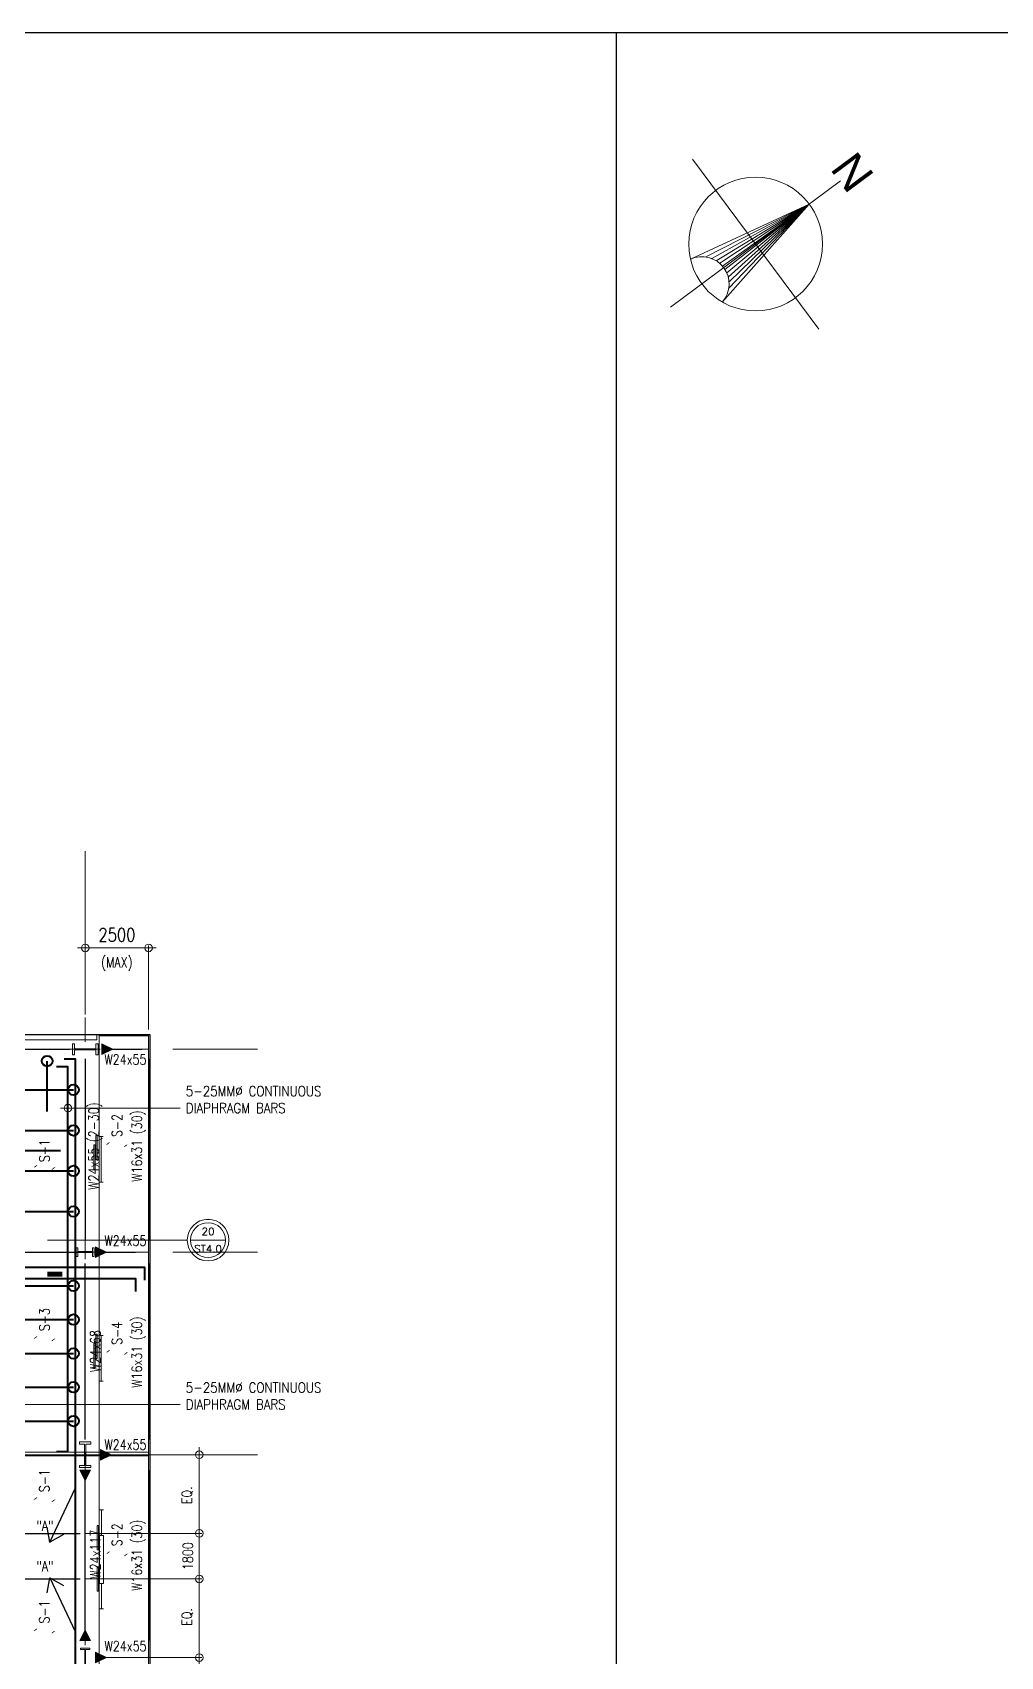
# Model space of a CAD drawing. Header units: millimetres. Extents: x -102066 to 146238, y -50253 to 85631.
# Drawn here: x -27682 to 10503, y 21551 to 85631 of the extents above; entities that cross this region are included whole.
import ezdxf
from ezdxf.enums import TextEntityAlignment as Align

# ---------------------------------------------------------------- set-up
doc = ezdxf.new("R2010")
doc.units = ezdxf.units.MM
doc.header["$MEASUREMENT"] = 0
doc.linetypes.add('CENTER2', pattern=[28.575, 19.05, -3.175, 3.175, -3.175])
doc.layers.get('0').update_dxf_attribs({"lineweight": 0})
for name, color, linetype, lineweight in [('A_ARCHITECTURAL BACKGROUND', 251, 'Continuous', 5), ('COLUMN', 4, 'Continuous', 30), ('D', 1, 'Continuous', 9), ('ELAYOUT', 4, 'Continuous', 9), ('GRIDLINES_DIM', 252, 'Continuous', 5), ('ORIENTATIONS', 252, 'Continuous', 9), ('S-ANNO-DIMS', 252, 'Continuous', 5), ('S-ANNO-MARK', 2, 'Continuous', 9), ('S-ANNO-NPLT', 7, 'Continuous', 9), ('S-Anno-Symb', 143, 'Continuous', 15), ('S-Anno-Text', 52, 'Continuous', 15), ('S-BEAM', 5, 'Continuous', 30), ('S-BEAM-IDEN', 2, 'Continuous', 9), ('S-BRACE', 2, 'Continuous', 9), ('S-COLS', 2, 'Continuous', 20), ('S-CONN', 1, 'Continuous', 9), ('S_COL', 2, 'Continuous', 20), ('S_DRB', 4, 'Continuous', 40), ('S_GRID LINES', 252, 'Continuous', 5), ('S_SLAB EDGE', 2, 'Continuous', 30)]:
    doc.layers.add(name, color=color, linetype=linetype, lineweight=lineweight)
doc.styles.add('1', font='simplex.shx', dxfattribs={"width": 0.85, "height": 300})
doc.styles.add('ARIAL', font='arial.ttf')
doc.styles.add('ARIALNW', font='ARIALN.TTF')
doc.styles.add('ROMANSX', font='ROMANS.shx', dxfattribs={"height": 0.09375})
doc.styles.add('SIMPLEX', font='SIMPLEX.shx', dxfattribs={"width": 0.8, "height": 400})
doc.dimstyles.new('DIM 200', dxfattribs={"dimtxt": 0.36, "dimasz": 0.2, "dimexe": 0.1, "dimexo": 0, "dimgap": 0.08, "dimtad": 1, "dimlfac": 2, "dimrnd": 0.005, "dimzin": 1, "dimdsep": 46, "dimtxsty": 'ARIALNW', "dimcen": 0.09, "dimclrd": 6, "dimclre": 6, "dimclrt": 13, "dimadec": 0, "dimazin": 0, "dimtfac": 1, "dimtofl": 0, "dimtmove": 2, "dimatfit": 3, "dimfxl": 1, "dimtolj": 1, "dimtzin": 0, "dimarcsym": 0})
doc.dimstyles.new('DIM_100', dxfattribs={"dimtxt": 1000, "dimasz": 2, "dimexe": 100, "dimexo": 250, "dimgap": 250, "dimtad": 1, "dimdec": 0, "dimrnd": 1, "dimdsep": 46, "dimtxsty": '1', "dimblk1": 'ESCADIM_ARW', "dimblk2": 'ESCADIM_ARW', "dimsah": 1, "dimcen": 50, "dimclrd": 256, "dimclre": 256, "dimclrt": 52, "dimadec": 0, "dimazin": 0, "dimtfac": 1, "dimtdec": 0, "dimtofl": 0, "dimtmove": 0, "dimatfit": 3, "dimldrblk": 'ESCADIM_ARW', "dimfxl": 1, "dimtolj": 1, "dimtzin": 0, "dimarcsym": 0})
doc.dimstyles.new('ESCA', dxfattribs={"dimtxt": 300, "dimasz": 1, "dimexe": 100, "dimexo": 100, "dimgap": 100, "dimtad": 1, "dimdec": 0, "dimrnd": 1, "dimdsep": 46, "dimtxsty": '1', "dimblk1": 'ESCADIM_ARW', "dimblk2": 'ESCADIM_ARW', "dimsah": 1, "dimcen": 50, "dimclrd": 256, "dimclre": 256, "dimclrt": 52, "dimadec": 0, "dimazin": 0, "dimtfac": 1, "dimtdec": 0, "dimtofl": 0, "dimtmove": 0, "dimatfit": 3, "dimldrblk": 'ESCADIM_ARW', "dimfxl": 1, "dimtolj": 1, "dimtzin": 0, "dimarcsym": 0})

# ---------------------------------------------------------------- blocks, each defined once
blk = doc.blocks.new('9F PLAN')
at = {"layer": 'A_ARCHITECTURAL BACKGROUND', "color": 251, "ltscale": 10}
for p, q in [((36556, 3033, 0), (36556, 48580, 0)), ((36556, 48526, 0), (38499, 48526, 0)), ((38499, 7583, 0), (38499, 48526, 0)), ((36390, 44228, 0), (36340, 44228, 0)), ((36340, 44228, 0), (36340, 43276, 0)), ((36390, 44228, 0), (36340, 44228, 0)), ((36340, 44228, 0), (36340, 43276, 0)), ((36390, 43276, 0), (36390, 44228, 0)), ((36390, 43276, 0), (36390, 44228, 0)), ((36421, 43647, 0), (36421, 44599, 0)), ((36421, 44599, 0), (36471, 44599, 0)), ((36421, 43647, 0), (36421, 44599, 0)), ((36421, 44599, 0), (36471, 44599, 0)), ((36471, 44599, 0), (36471, 43647, 0)), ((36471, 44599, 0), (36471, 43647, 0)), ((36556, 44554, 0), (36707, 44554, 0)), ((36421, 43647, 0), (36471, 43647, 0)), ((36390, 43276, 0), (36340, 43276, 0)), ((36556, 42751, 0), (36707, 42751, 0)), ((36421, 35805, 0), (36421, 36757, 0)), ((36421, 36757, 0), (36471, 36757, 0)), ((36421, 35805, 0), (36421, 36757, 0)), ((36421, 36757, 0), (36471, 36757, 0)), ((36471, 36757, 0), (36471, 35805, 0)), ((36471, 36757, 0), (36471, 35805, 0)), ((36556, 36712, 0), (36707, 36712, 0)), ((36390, 36386, 0), (36340, 36386, 0)), ((36340, 36386, 0), (36340, 35434, 0)), ((36390, 36386, 0), (36340, 36386, 0)), ((36340, 36386, 0), (36340, 35434, 0)), ((36390, 35434, 0), (36390, 36386, 0)), ((36390, 35434, 0), (36390, 36386, 0)), ((36390, 35434, 0), (36340, 35434, 0)), ((36421, 35805, 0), (36471, 35805, 0)), ((36556, 34909, 0), (36707, 34909, 0)), ((36570, 29823, 0), (36721, 29823, 0)), ((36521, 29204, 0), (36471, 29204, 0)), ((36471, 29204, 0), (36471, 28252, 0)), ((36521, 29204, 0), (36471, 29204, 0)), ((36471, 29204, 0), (36471, 28252, 0)), ((36521, 28252, 0), (36521, 29204, 0)), ((36521, 28252, 0), (36521, 29204, 0)), ((36521, 28252, 0), (36471, 28252, 0)), ((36556, 26919, 0), (36556, 28821, 0)), ((36570, 26919, 0), (36570, 28821, 0)), ((36570, 28821, 0), (36721, 28821, 0)), ((36570, 28544, 0), (36570, 27966, 0)), ((36721, 26919, 0), (36721, 28821, 0)), ((36519, 27576, 0), (36469, 27576, 0)), ((36469, 27576, 0), (36469, 26624, 0)), ((36519, 27576, 0), (36469, 27576, 0)), ((36469, 27576, 0), (36469, 26624, 0)), ((36519, 26624, 0), (36519, 27576, 0)), ((36519, 26624, 0), (36519, 27576, 0)), ((36570, 27767, 0), (36570, 27189, 0)), ((36570, 26919, 0), (36721, 26919, 0)), ((36519, 26624, 0), (36469, 26624, 0)), ((36570, 25917, 0), (36721, 25917, 0))]:
    blk.add_line(p, q, dxfattribs=at)
at = {"layer": 'D', "color": 251, "ltscale": 0.5}
for p, q in [((36632, 44554, 0), (36632, 42751, 0)), ((36632, 36712, 0), (36632, 34909, 0)), ((36646, 28821, 0), (36646, 29823, 0)), ((36646, 25917, 0), (36646, 26919, 0))]:
    blk.add_line(p, q, dxfattribs=at)
at = {"layer": 'ELAYOUT', "color": 251, "ltscale": 10}
for p in [(27532, 48378, 0), (36456, 48580, 0)]:
    blk.add_line(p, (36456, 48378, 0), dxfattribs=at)
at = {"layer": 'ELAYOUT', "color": 251, "linetype": 'ByBlock', "ltscale": 0.5}
for p, q in [((38499, 32097, 0), (27437, 32106, 0)), ((38499, 31956, 0), (27437, 31956, 0))]:
    blk.add_line(p, q, dxfattribs=at)
at = {"layer": 'S_SLAB EDGE', "ltscale": 0.05, "elevation": 0}
blk.add_lwpolyline([(2907, 47255), (2907, 48711), (18519, 48711), (18519, 48578), (36456, 48580), (38549, 48580), (38549, 48580), (38549, 7533), (36707, 7533), (36707, 2883), (35316, 2883), (35316, 823), (33170, 823), (33170, -651), (27688, -651), (27688, -2013), (19412, -2013), (18041, -669), (16662, -2013), (8398, -2013), (8398, -507), (2907, -507), (2907, 823)], dxfattribs=at)
blk = doc.blocks.new('ESCADIM_ARW')
at = {"color": 7}
blk.add_line((-150, 0), (150, 0), dxfattribs=at)
blk.add_circle((0, 0), 75, dxfattribs=at)
blk = doc.blocks.new('*D22')
at = {"layer": 'Defpoints', "color": 0, "transparency": 16777216}
for p in [(43750, 36900, 0), (43750, 35100, 0), (48500, 35100)]:
    blk.add_point(p, dxfattribs=at)
at = {"layer": 'S-ANNO-DIMS', "lineweight": -2, "transparency": 16777216}
for p, q in [((44000, 36900), (48600, 36900)), ((48500, 36898), (48500, 35102)), ((44000, 35100), (48600, 35100))]:
    blk.add_line(p, q, dxfattribs=at)
at = {"layer": 'S-ANNO-DIMS', "lineweight": -2, "transparency": 16777216, "xscale": 2, "yscale": 2, "zscale": 2}
for p, rotation in [((48500, 36900), 90), ((48500, 35100), 270)]:
    blk.add_blockref('ESCADIM_ARW', p, dxfattribs=dict(at, rotation=rotation))
at = {"layer": 'S-ANNO-DIMS', "color": 52, "transparency": 16777216, "insert": (48050, 36000), "char_height": 400, "attachment_point": 5, "rotation": 90, "style": 'SIMPLEX'}
blk.add_mtext('\\A1;1800', dxfattribs=at)
blk = doc.blocks.new('*D23')
at = {"layer": 'Defpoints', "color": 0, "transparency": 16777216}
for p in [(44152, 40000, 0), (48500, 40000), (43750, 36900, 0)]:
    blk.add_point(p, dxfattribs=at)
at = {"layer": 'S-ANNO-DIMS', "lineweight": -2, "transparency": 16777216}
for p, q in [((44402, 40000), (48600, 40000)), ((48500, 36902), (48500, 39998)), ((44000, 36900), (48600, 36900))]:
    blk.add_line(p, q, dxfattribs=at)
at = {"layer": 'S-ANNO-DIMS', "lineweight": -2, "transparency": 16777216, "xscale": 2, "yscale": 2, "zscale": 2}
for p, rotation in [((48500, 40000), 90), ((48500, 36900), 270)]:
    blk.add_blockref('ESCADIM_ARW', p, dxfattribs=dict(at, rotation=rotation))
at = {"layer": 'S-ANNO-DIMS', "color": 52, "transparency": 16777216, "insert": (48031, 38400), "char_height": 400, "attachment_point": 5, "rotation": 90, "style": 'SIMPLEX'}
blk.add_mtext('\\A1;EQ.', dxfattribs=at)
blk = doc.blocks.new('*D54')
at = {"layer": 'Defpoints', "color": 0, "transparency": 16777216}
for p in [(46500, 60000), (44000, 57125, 0), (46500, 56526, 0)]:
    blk.add_point(p, dxfattribs=at)
at = {"layer": 'S-ANNO-DIMS', "lineweight": -2, "transparency": 16777216}
for p, q in [((44000, 57375), (44000, 60100)), ((44002, 60000), (46498, 60000)), ((46500, 56776), (46500, 60100))]:
    blk.add_line(p, q, dxfattribs=at)
at = {"layer": 'S-ANNO-DIMS', "lineweight": -2, "transparency": 16777216, "xscale": 2, "yscale": 2, "zscale": 2, "rotation": 180}
blk.add_blockref('ESCADIM_ARW', (44000, 60000), dxfattribs=at)
at = {"layer": 'S-ANNO-DIMS', "lineweight": -2, "transparency": 16777216, "xscale": 2, "yscale": 2, "zscale": 2}
blk.add_blockref('ESCADIM_ARW', (46500, 60000), dxfattribs=at)
at = {"layer": 'S-ANNO-DIMS', "color": 52, "transparency": 16777216, "insert": (45250, 60517), "char_height": 400, "attachment_point": 5, "style": 'SIMPLEX'}
blk.add_mtext('\\A1;{\\H1.3333x;\\W0.8;2500}', dxfattribs=at)
blk = doc.blocks.new('*D55')
at = {"layer": 'Defpoints', "color": 0, "transparency": 16777216}
for p in [(43750, 35100, 0), (44152, 32000, 0), (48500, 32000)]:
    blk.add_point(p, dxfattribs=at)
at = {"layer": 'S-ANNO-DIMS', "lineweight": -2, "transparency": 16777216}
for p, q in [((44000, 35100), (48600, 35100)), ((48500, 35098), (48500, 32002)), ((44402, 32000), (48600, 32000))]:
    blk.add_line(p, q, dxfattribs=at)
at = {"layer": 'S-ANNO-DIMS', "lineweight": -2, "transparency": 16777216, "xscale": 2, "yscale": 2, "zscale": 2}
for p, rotation in [((48500, 35100), 90), ((48500, 32000), 270)]:
    blk.add_blockref('ESCADIM_ARW', p, dxfattribs=dict(at, rotation=rotation))
at = {"layer": 'S-ANNO-DIMS', "color": 52, "transparency": 16777216, "insert": (48031, 33600), "char_height": 400, "attachment_point": 5, "rotation": 90, "style": 'SIMPLEX'}
blk.add_mtext('\\A1;{\\W0.8;EQ.}', dxfattribs=at)
blk = doc.blocks.new('*D58')
at = {"layer": 'Defpoints', "color": 0, "transparency": 16777216}
for p in [(44152, 32000, 0), (48500, 32000), (43750, 28900, 0)]:
    blk.add_point(p, dxfattribs=at)
at = {"layer": 'S-ANNO-DIMS', "lineweight": -2, "transparency": 16777216}
for p, q in [((44402, 32000), (48600, 32000)), ((48500, 28902), (48500, 31998)), ((44000, 28900), (48600, 28900))]:
    blk.add_line(p, q, dxfattribs=at)
at = {"layer": 'S-ANNO-DIMS', "lineweight": -2, "transparency": 16777216, "xscale": 2, "yscale": 2, "zscale": 2}
for p, rotation in [((48500, 32000), 90), ((48500, 28900), 270)]:
    blk.add_blockref('ESCADIM_ARW', p, dxfattribs=dict(at, rotation=rotation))
at = {"layer": 'S-ANNO-DIMS', "color": 52, "transparency": 16777216, "insert": (48031, 30400), "char_height": 400, "attachment_point": 5, "rotation": 90, "style": 'SIMPLEX'}
blk.add_mtext('\\A1;{\\W0.8;EQ.}', dxfattribs=at)
blk = doc.blocks.new('9F COLUMN LAYOUT')
at = {"layer": 'S_COL', "ltscale": 0.05, "elevation": 0}
for points in [[(44506, 56000), (44506, 55779), (44424, 55779), (44424, 55948, 0.414214), (44395, 55977), (43605, 55977, 0.414214), (43576, 55948), (43576, 55779), (43494, 55779), (43494, 56221), (43576, 56221), (43576, 56052, 0.414214), (43605, 56023), (44395, 56023, 0.414214), (44424, 56052), (44424, 56221), (44506, 56221), (44506, 56000)], [(44355, 48000), (44355, 47827), (44286, 47827), (44286, 47961, 0.414214), (44267, 47981), (43733, 47981, 0.414214), (43714, 47961), (43714, 47827), (43645, 47827), (43645, 48173), (43714, 48173), (43714, 48039, 0.414214), (43733, 48019), (44267, 48019, 0.414214), (44286, 48039), (44286, 48173), (44355, 48173), (44355, 48000)], [(44000, 31630), (43818, 31630), (43818, 31679), (43969, 31679, 0.414214), (43987, 31696), (43987, 32307, 0.414214), (43969, 32325), (43818, 32325), (43818, 32374), (44182, 32374), (44182, 32325), (44031, 32325, 0.414214), (44013, 32307), (44013, 31696, 0.414214), (44031, 31679), (44182, 31679), (44182, 31630), (44000, 31630)]]:
    blk.add_lwpolyline(points, format="xyb", dxfattribs=at)
at = {"layer": 'S_COL', "ltscale": 0.05}
blk.add_lwpolyline([(44000, 39495), (43779, 39495), (43779, 39577), (43948, 39577, 0.414214), (43977, 39606), (43977, 40396, 0.414214), (43948, 40425), (43779, 40425), (43779, 40507), (44221, 40507), (44221, 40425), (44052, 40425, 0.414214), (44023, 40396), (44023, 39606, 0.414214), (44052, 39577), (44221, 39577), (44221, 39495), (44000, 39495)], format="xyb", dxfattribs=at)
blk = doc.blocks.new('ORIENTATION')
at = {"layer": 'ORIENTATIONS', "color": 7, "linetype": 'Continuous'}
for p, q in [((-2490, 3352), (2490, -3352)), ((-3352, -2490), (3352, 2490))]:
    blk.add_line(p, q, dxfattribs=at)
at = {"layer": 'ORIENTATIONS', "color": 2, "linetype": 'Continuous'}
for q in [(-2569, -599), (-1315, -2286)]:
    blk.add_line((2117, 1573), q, dxfattribs=at)
at = {"layer": 'ORIENTATIONS', "color": 8, "linetype": 'Continuous'}
for q in [(-1970, -509), (-1730, -571), (-1556, -658), (-1418, -758), (-1305, -871), (-1211, -997), (-1136, -1138), (-1079, -1300), (-1057, -1738), (-1047, -1491)]:
    blk.add_line((2117, 1573), q, dxfattribs=at)
at = {"layer": 'ORIENTATIONS', "color": 7, "linetype": 'Continuous'}
blk.add_circle((0, 0), 2638, dxfattribs=at)
at = {"layer": 'ORIENTATIONS', "color": 2, "linetype": 'Continuous'}
blk.add_arc((-2117, -1573), 1074, 318.34491, 114.85983, dxfattribs=at)
at = {"layer": 'ORIENTATIONS', "color": 3, "style": 'ARIAL'}
blk.add_text('N', height=1293, rotation=306.60237, dxfattribs=at).set_placement((3818, 2833), align=Align.MIDDLE)
blk = doc.blocks.new('Bubble')
at = {"layer": 'S-ANNO-NPLT'}
blk.add_circle((0, 0), 0.261, dxfattribs=at)
at = {"layer": 'S-Anno-Symb', "color": 0}
blk.add_line((-0.219, 0), (0.219, 0), dxfattribs=at)
blk.add_circle((0, 0), 0.219, dxfattribs=at)
at = {"layer": 'S-Anno-Symb', "style": 'ROMANSX'}
for tag, p in [('1', (0, 0.109)), ('S1', (0, -0.109))]:
    blk.add_attdef(tag, text='', height=0.0937, dxfattribs=at).set_placement(p, align=Align.MIDDLE_CENTER)
at = {"layer": 'S-Anno-Symb', "style": 'ROMANSX', "width": 1.018385, "flags": 8}
blk.add_attdef('LONG', text='', height=0.0937, dxfattribs=at).set_placement((-0.18, -0.125), (0.18, -0.125), align=Align.FIT)
blk = doc.blocks.new('DIM_GRIDLINES_2')
at = {"layer": 'GRIDLINES_DIM', "linetype": 'CENTER2', "ltscale": 300}
for p, q in [((44000, -10379.6), (44000, 63813, 0)), ((-12556.3, 56000, 0), (50790.7, 56000, 0)), ((-12556.3, 48000, 0), (50790.7, 48000, 0)), ((-12556.3, 40000, 0), (50790.7, 40000, 0))]:
    blk.add_line(p, q, dxfattribs=at)
at = {"layer": 'S-ANNO-DIMS', "color": 52, "insert": (45248.2, 59365.5, 0), "char_height": 400, "attachment_point": 5, "style": 'SIMPLEX'}
blk.add_mtext('\\A1;{\\W0.8;(MAX)}', dxfattribs=at)
at = {"layer": 'S-ANNO-DIMS'}
dim = blk.add_linear_dim(base=(46500, 60000, 0), p1=(44000, 57124.8, 0), p2=(46500, 56525.8, 0), text='{\\H1.3333x;\\W0.8;<>}', dimstyle='DIM_100', override={"dimtxt": 400, "dimtxsty": 'SIMPLEX'}, dxfattribs=at)
dim.commit()
dim.dimension.update_dxf_attribs({"geometry": '*D54', "text_midpoint": (45250, 60516.7, 0)})
for base, p1, p2, angle, text, picture, middle in [((48500, 40000, 0), (43750, 36900, 0), (44152.3, 40000, 0), 90, 'EQ.', '*D23', (48500, 38400, 0)), ((48500, 32000, 0), (43750, 35100, 0), (44152.3, 32000, 0), 270, '{\\W0.8;EQ.}', '*D55', (48500, 33600, 0)), ((48500, 32000, 0), (43750, 28900, 0), (44152.3, 32000, 0), 90, '{\\W0.8;EQ.}', '*D58', (48500, 30400, 0))]:
    dim = blk.add_linear_dim(base=base, p1=p1, p2=p2, angle=angle, text=text, dimstyle='DIM_100', override={"dimtxt": 400, "dimtxsty": 'SIMPLEX'}, dxfattribs=at)
    dim.commit()
    dim.dimension.update_dxf_attribs({"geometry": picture, "text_midpoint": middle, "dimtype": 128})
dim = blk.add_linear_dim(base=(48500, 35100, 0), p1=(43750, 36900, 0), p2=(43750, 35100, 0), angle=270, dimstyle='DIM_100', override={"dimtxt": 400, "dimtxsty": 'SIMPLEX'}, dxfattribs=at)
dim.commit()
dim.dimension.update_dxf_attribs({"geometry": '*D22', "text_midpoint": (48500, 36000, 0), "dimtype": 128})
blk = doc.blocks.new('9F FRAMING PLAN2')
at = {"layer": 'S-CONN'}
for points in [[(-24946, 45301), (-24517, 45511), (-24946, 45721)], [(-25191, 37301), (-24762, 37511), (-25191, 37721)], [(-24996, 29300), (-24567, 29510), (-24996, 29720)], [(-25813, 28906), (-25603, 28477), (-25392, 28906)], [(-25812, 22178), (-25602, 22607), (-25391, 22178)], [(-25191, 21301), (-24762, 21511), (-25191, 21721)]]:
    blk.add_hatch(color=256, dxfattribs=at).paths.add_polyline_path(points)
at = {"layer": 'S-BEAM'}
for p, q in [((-34168, 45510, -107), (-26208, 45511, -107)), ((-24948, 45511, -107), (-23371, 45512, -107)), ((-25602, 45130, -107), (-25602, 37967, -107)), ((-23097, 45130, -107), (-23097, 37967, -107)), ((-34202, 37510, -107), (-25908, 37511, -107)), ((-25193, 37511, -107), (-23616, 37512, -107)), ((-25602, 30118, -107), (-25602, 37056, -107)), ((-23097, 30118, -107), (-23097, 37056, -107)), ((-33942, 29510, -107), (-25983, 29512, -107)), ((-24996, 29511, -107), (-23616, 29511, -107)), ((-25601, 22178, -107), (-25602, 28906, -107)), ((-23096, 22178, -107), (-23097, 28906, -107)), ((-28576, 26411, -107), (-25802, 26411, -107)), ((-28576, 24611, -107), (-25802, 24611, -107))]:
    blk.add_line(p, q, dxfattribs=at)
at = {"layer": 'S-CONN', "color": 1, "elevation": -107}
for points in [[(-24946, 45721), (-24517, 45511), (-24946, 45301), (-24946, 45722)], [(-25191, 37721), (-24762, 37511), (-25191, 37301), (-25191, 37722)], [(-24996, 29720), (-24567, 29510), (-24996, 29300), (-24996, 29721)], [(-25392, 28906), (-25603, 28477), (-25813, 28906), (-25391, 28906)], [(-25391, 22178), (-25602, 22607), (-25812, 22178), (-25390, 22178)], [(-25191, 21721), (-24762, 21511), (-25191, 21301), (-25191, 21722)]]:
    blk.add_lwpolyline(points, dxfattribs=at)
at = {"layer": 'S-BRACE', "ltscale": 0.5}
for points in [[(-26991, 26058, -107), (-25989, 28209, -107)], [(-26991, 24661, -107), (-25989, 22510, -107)]]:
    blk.add_leader(points, dimstyle='DIM 200', override={"dimasz": 500, "dimtad": 0, "dimclrd": 2, "dimldrblk": 'Open90', "dimfxl": 0.18}, dxfattribs=at)
blk = doc.blocks.new("ADD' L BARS")
at = {"layer": 'S_DRB'}
for p, q in [((42499.5, 53548.4, 0), (42499.5, 55538, 0)), ((41550, 54400, 0), (43539.6, 54400, 0)), ((41550, 52800, 0), (43539.6, 52800, 0)), ((41550, 51200, 0), (43539.6, 51200, 0)), ((41550, 49600, 0), (43539.6, 49600, 0)), ((41550, 46666.4, 0), (43539.6, 46666.4, 0)), ((41549.9, 45333.2, 0), (43539.5, 45333.2, 0)), ((41549.7, 43999.9, 0), (43539.3, 43999.9, 0)), ((41549.6, 42666.6, 0), (43539.2, 42666.6, 0)), ((41549.4, 41333.3, 0), (43539, 41333.3, 0))]:
    blk.add_line(p, q, dxfattribs=at)
at = {"layer": 'S_DRB', "color": 4}
blk.add_line((43019.6, 52000.8, 0), (35600, 52000.8, 0), dxfattribs=at)
at = {"layer": 'S_DRB', "color": 4, "elevation": 0}
for points in [[(42870.3, 40132.8), (43320.3, 40132.8), (43319, 55306.9), (42869, 55306.9)], [(46351.2, 46894.5), (46351.2, 47394.5), (6014.4, 47394.5), (6014.4, 46894.5)], [(46001.2, 46444.5), (46001.2, 46944.5), (17250, 46944.5), (17250, 46444.5)]]:
    blk.add_lwpolyline(points, dxfattribs=at)
at = {"layer": 'S_DRB'}
for centre in [(42499.5, 55538, 0), (43539.6, 54400, 0), (43539.6, 52800, 0), (43539.6, 51200, 0), (43539.6, 49600, 0), (43539.6, 46666.4, 0), (43539.5, 45333.2, 0), (43539.3, 43999.9, 0), (43539.2, 42666.6, 0), (43539, 41333.3, 0)]:
    blk.add_circle(centre, 210.4, dxfattribs=at)
at = {"layer": 'S-BEAM-IDEN', "char_height": 400, "attachment_point": 1, "style": '1'}
for insert in [(47968.2, 54548.4, 0), (47968.2, 42852.8, 0)]:
    blk.add_mtext_dynamic_manual_height_columns('5-25MM∅ CONTINUOUS \\PDIAPHRAGM BARS', width=8791.578, gutter_width=1, heights=[0], dxfattribs=dict(at, insert=insert))
at = {"layer": 'S-ANNO-DIMS', "color": 4}
for points in [[(43319.1, 53678.6, 0), (47743.9, 53678.6, 0)], [(25267.1, 41983, 0), (47743.9, 41983, 0)], [(35300, 41983, 0), (47743.9, 41983, 0)]]:
    blk.add_leader(points, dimstyle='ESCA', override={"dimasz": 2, "dimtad": 0, "dimfxl": 0.0625}, dxfattribs=at)

msp = doc.modelspace()

# ---------------------------------------------------------------- linework, layer by layer
at = {"layer": 'Defpoints', "linetype": 'ByBlock', "ltscale": 1.5}
msp.add_line((-4662.54504, 85631.01404, -106.73928), (-4662.54504, -50253.19011, -106.73928), dxfattribs=at)
at = {"layer": 'Defpoints', "linetype": 'ByBlock', "ltscale": 1.5, "elevation": -106.73928}
msp.add_lwpolyline([(-102066.26675, 85631.01404), (92741.17667, 85631.01404), (92741.17667, -50253.19011), (-102066.26675, -50253.19011)], close=True, dxfattribs=at)
at = {"layer": 'S-ANNO-MARK'}
for points, elevation in [([(-24641.59994, 41838.48943, 29.99952, 29.99952, 0), (-24754.64427, 41751.48829, 0, 0, 0), (-23945.06672, 41751.48829, 29.99952, 29.99952, 0), (-24058.11104, 41664.48716, 0, 0, 0)], -106.73929), ([(-27502.8804, 40937.38592, 29.99952, 29.99952, 0), (-27615.92473, 40850.38478, 0, 0, 0), (-26806.34718, 40850.38478, 29.99952, 29.99952, 0), (-26919.3915, 40763.38365, 0, 0, 0)], -106.73927), ([(-24641.59994, 33637.38954, 29.99952, 29.99952, 0), (-24754.64427, 33550.38841, 0, 0, 0), (-23945.06672, 33550.38841, 29.99952, 29.99952, 0), (-24058.11104, 33463.38727, 0, 0, 0)], -106.73929), ([(-27504.41866, 27823.6696, 29.99952, 29.99952, 0), (-27617.46299, 27736.66847, 0, 0, 0), (-26807.88544, 27736.66847, 29.99952, 29.99952, 0), (-26920.92976, 27649.66733, 0, 0, 0)], -106.7393), ([(-24641.59994, 25691.39659, 29.99952, 29.99952, 0), (-24754.64427, 25604.39546, 0, 0, 0), (-23945.06672, 25604.39546, 29.99952, 29.99952, 0), (-24058.11104, 25517.39432, 0, 0, 0)], -106.73929), ([(-27504.75547, 22646.83587, 29.99952, 29.99952, 0), (-27617.7998, 22559.83474, 0, 0, 0), (-26808.22225, 22559.83474, 29.99952, 29.99952, 0), (-26921.26657, 22472.8336, 0, 0, 0)], -106.7393)]:
    msp.add_lwpolyline(points, format="xyseb", dxfattribs=dict(at, elevation=elevation))
at = {"layer": 'S-ANNO-NPLT'}
msp.add_circle((-20754.49682, 37979.99866, -106.73929), 821.36597, dxfattribs=at)
at = {"layer": 'S-Anno-Symb', "linetype": 'ByBlock'}
msp.add_line((-21575.86279, 37979.99866, -106.73929), (-27092.87867, 37979.99866, -106.73929), dxfattribs=at)
at = {"layer": 'S-Anno-Symb', "linetype": 'ByBlock', "elevation": -106.73929}
msp.add_lwpolyline([(-27092.87867, 37979.99866, 0, 0, 0), (-27092.87867, 36635.02264, 196.07256, 196.07256, 0), (-26504.66099, 36635.02264, 0, 0, 0)], format="xyseb", dxfattribs=at)
at = {"layer": 'S-COLS', "elevation": -106.73927}
msp.add_lwpolyline([(-27502.8804, 34178.51147, 29.99952, 29.99952, 0), (-27615.92473, 34091.51034, 0, 0, 0), (-26806.34718, 34091.51034, 29.99952, 29.99952, 0), (-26919.3915, 34004.5092, 0, 0, 0)], format="xyseb", dxfattribs=at)
at = {"layer": 'S_DRB', "color": 4}
for points, elevation in [([(-26433.25165, 1503.28142), (-25983.25165, 1503.28142), (-25983.25165, 45116.54272), (-26433.25165, 45116.54272)], -106.73929), ([(-23251.02774, 36404.14724), (-23251.02774, 36904.14724), (-63587.83627, 36904.14724), (-63587.83627, 36404.14724)], -106.7393)]:
    msp.add_lwpolyline(points, dxfattribs=dict(at, elevation=elevation))

# ---------------------------------------------------------------- block references
at = {"layer": 'A_ARCHITECTURAL BACKGROUND'}
msp.add_blockref('9F PLAN', (-61602.27165, -2488.73292, -106.73929), dxfattribs=at)
at = {"layer": 'COLUMN'}
msp.add_blockref('9F FRAMING PLAN2', (0, 0), dxfattribs=at)
at = {"layer": 'S-ANNO-DIMS'}
msp.add_blockref('ORIENTATION', (843.30726, 77282.30611, -106.73931), dxfattribs=at)
at = {"layer": 'S-Anno-Symb', "xscale": 3149.760000000242, "yscale": 3149.760000000242, "zscale": 3149.760000000242}
msp.add_blockref('Bubble', (-20754.49682, 37979.99866, -106.73929), dxfattribs=at).add_auto_attribs({'1': '20', 'S1': 'ST4.0'})
at = {"layer": 'S-Anno-Text'}
msp.add_blockref('9F COLUMN LAYOUT', (-69602.27165, -10490.36124, -106.73929), dxfattribs=at)
at = {"layer": 'S-BRACE'}
msp.add_blockref("ADD' L BARS", (-69602.27165, -10490.36124, -106.73929), dxfattribs=at)
at = {"layer": 'S_GRID LINES'}
msp.add_blockref('DIM_GRIDLINES_2', (-69602.27165, -10488.73292, -106.73929), dxfattribs=at)

# ---------------------------------------------------------------- texts
at = {"layer": 'S-ANNO-DIMS', "color": 52, "char_height": 400, "attachment_point": 5, "style": 'SIMPLEX'}
for s, insert in [('\\A1;{\\W0.8;W24x55}', (-24016.20945, 45111.23168, -106.73928)), ('\\A1;{\\W0.8;W24x55}', (-24015.05866, 37961.26708, -106.73928)), ('\\A1;{\\W0.8;W24x55}', (-24015.00123, 29910.60596, -106.73928)), ('\\A1;{\\W0.8;"A"}', (-27188.83202, 26711.26708, -106.7393)), ('\\A1;{\\W0.8;"A"}', (-27188.83202, 25111.26708, -106.7393)), ('\\A1;{\\W0.8;W24x55}', (-24012.75708, 21961.26741, -106.73928))]:
    msp.add_mtext(s, dxfattribs=dict(at, insert=insert))
at = {"layer": 'S-ANNO-DIMS', "color": 52, "char_height": 400, "attachment_point": 5, "rotation": 90, "style": 'SIMPLEX'}
for s, insert in [('\\A1;{\\W0.8;W24x55 (2-30)}', (-25203.30229, 41689.10485, -106.73931)), ('\\A1;{\\W0.8;W16x31 (30)}', (-23496.51782, 41689.10485, -106.7393)), ('\\A1;\\pxqc;S-2', (-24349.85549, 42501.48829, -106.73929)), ('\\A1;\\pxqc;{\\W0.8;S-1}', (-27211.13595, 41509.63876, -106.73927)), ('\\A1;\\pxqc;{\\W0.8;S-3}', (-27211.13595, 34841.51034, -106.73927)), ('\\A1;\\pxqc;S-4', (-24349.85549, 34300.38841, -106.73929)), ('\\A1;{\\W0.8;W16x31 (30)}', (-23497.06277, 33558.77923, -106.7393)), ('\\A1;\\pxqc;{\\W0.8;S-1}', (-27212.67421, 28486.66847, -106.7393)), ('\\A1;{\\W0.8;W24x117}', (-25202.44754, 25588.19104, -106.7393)), ('\\A1;\\pxqc;S-2', (-24349.85549, 26354.39546, -106.73929)), ('\\A1;{\\W0.8;W16x31 (30)}', (-23496.51782, 25542.01201, -106.7393)), ('\\A1;\\pxqc;{\\W0.8;S-1}', (-27213.01102, 23309.83474, -106.7393))]:
    msp.add_mtext(s, dxfattribs=dict(at, insert=insert))
at = {"layer": 'S-COLS', "color": 52, "insert": (-25202.9925, 33603.32994, -106.73929), "char_height": 400, "attachment_point": 5, "rotation": 90, "style": 'SIMPLEX'}
msp.add_mtext('\\A1;{\\W0.8;W24x68}', dxfattribs=at)

doc.saveas('drawing.dxf')
